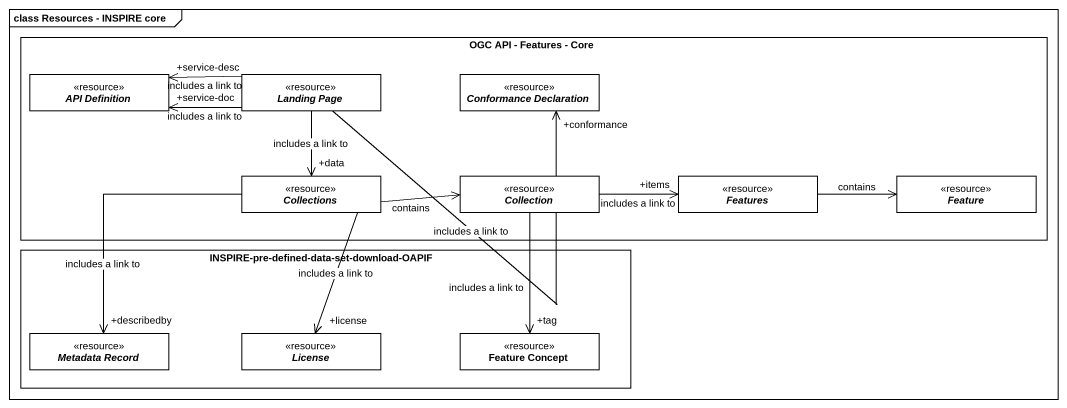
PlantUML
@startuml
mainframe class Resources - INSPIRE core
hide circle
hide empty members
rectangle "OGC API - Features - Core" as OGC_API_Features_Core {
  interface "API Definition" as API_Definition <<resource>> #FFFFFF
  interface "Landing Page" as Landing_Page <<resource>> #FFFFFF
  interface "Conformance Declaration" as Conformance_Declaration <<resource>> #FFFFFF
  interface "Collections" as Collections_ <<resource>> #FFFFFF
  interface Collection <<resource>> #FFFFFF
  interface Features <<resource>> #FFFFFF
  interface Feature <<resource>> #FFFFFF
}
rectangle "INSPIRE-pre-defined-data-set-download-OAPIF" as INSPIRE_pre_defined_data {
  interface "Metadata Record" as Metadata_Record <<resource>> #FFFFFF
  interface License <<resource>> #FFFFFF
  class "Feature Concept" as Feature_Concept <<resource>> #FFFFFF
}
Landing_Page -left-> "+service-doc" API_Definition : includes a link to
Landing_Page -left-> "+service-desc" API_Definition : includes a link to
Landing_Page -right-> "+conformance" Conformance_Declaration : includes a link to
Landing_Page --> "+data" Collections_ : includes a link to
Collections_ -right-> Collection : contains
Collections_ --> "+describedby" Metadata_Record : includes a link to
Collections_ --> "+license" License : includes a link to
Collection -right-> "+items" Features : includes a link to
Collection --> "+tag" Feature_Concept : includes a link to
Features -right-> Feature : contains
@enduml
